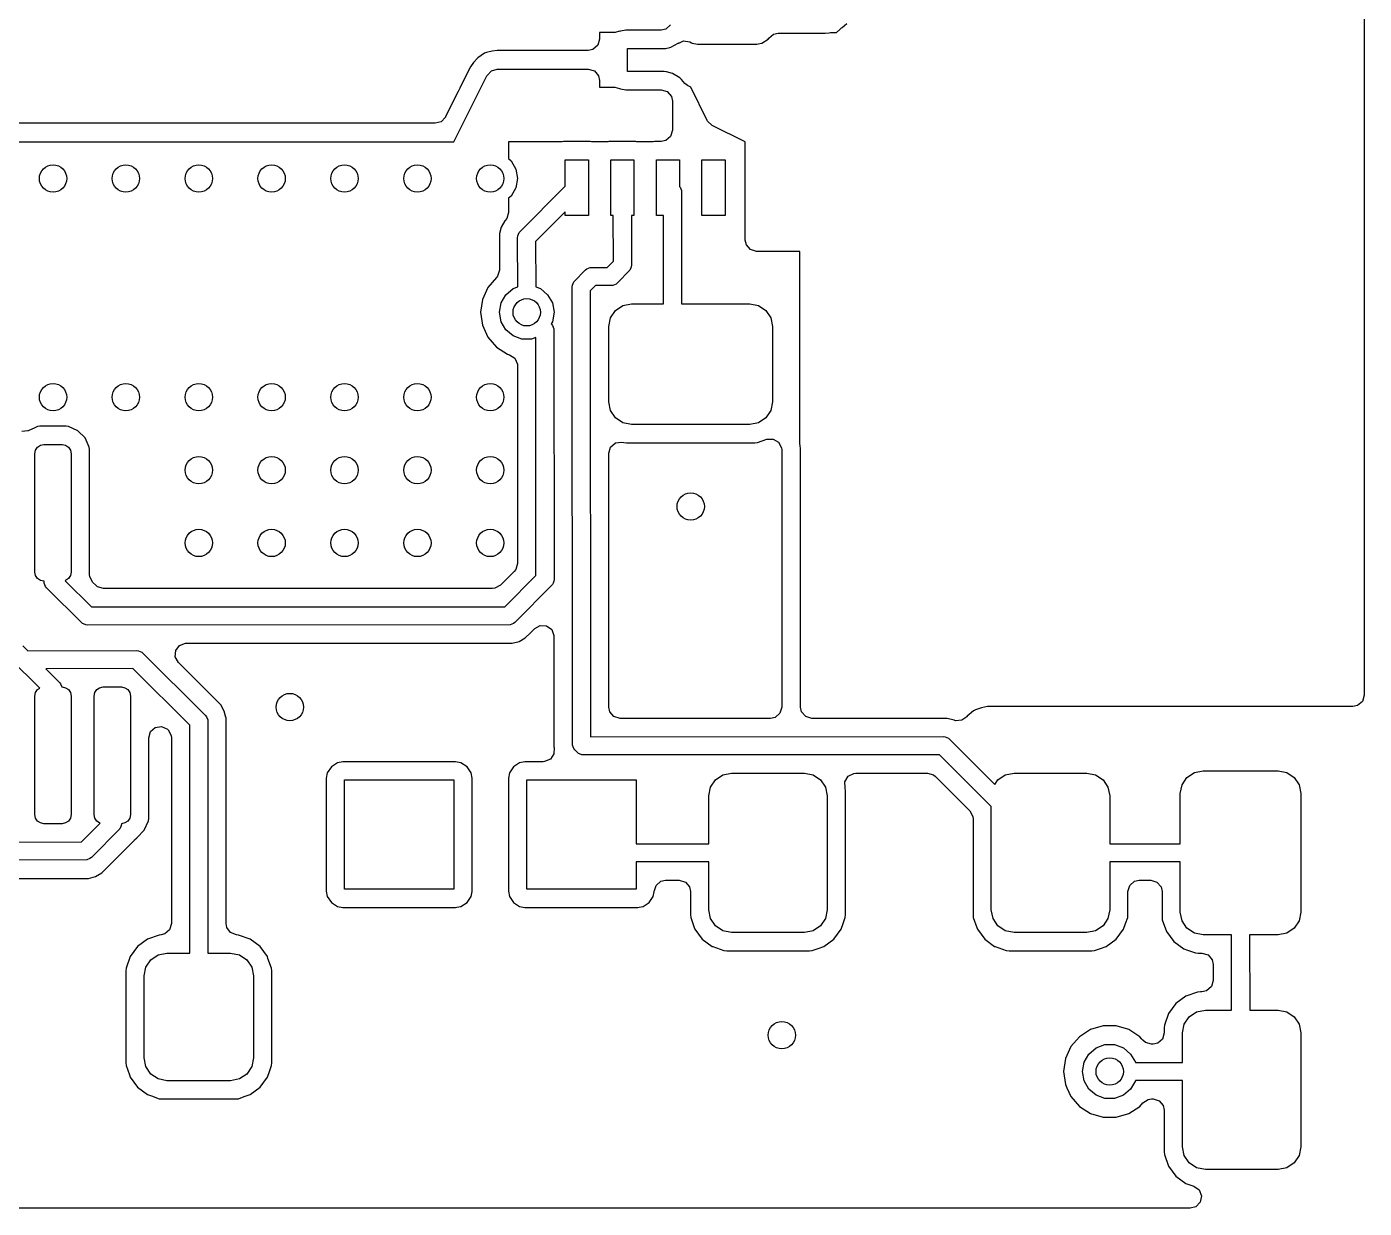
# Model space of a CAD drawing. Extents: x 162.5 to 216.5, y -91.5 to -65.5.
# Drawn here: x 178.11 to 192.79, y -91.5 to -78.54 of the extents above; entities that cross this region are included whole.
import ezdxf

# ---------------------------------------------------------------- set-up
doc = ezdxf.new("R2010")
doc.units = 0
doc.layers.add('BLACK', color=7, linetype='CONTINUOUS')

msp = doc.modelspace()

# ---------------------------------------------------------------- linework, layer by layer
at = {"layer": 'BLACK', "linetype": 'CONTINUOUS'}
for p, q in [((192.7945, -74.3295), (192.7945, -85.8705)), ((185.180315, -78.515665), (185.127511, -78.56142)), ((187.03578, -78.564218), (187.056778, -78.548668)), ((187.056347, -78.54804), (187.062076, -78.544104)), ((187.056778, -78.548668), (187.056347, -78.54804)), ((187.062076, -78.544104), (187.062085, -78.5441)), ((187.062085, -78.5441), (187.114889, -78.498345)), ((184.4, -78.6705), (184.380315, -78.737539)), ((184.568396, -78.6), (184.4, -78.6)), ((184.4, -78.6), (184.4, -78.6705)), ((184.570597, -78.59998), (184.568396, -78.6)), ((184.616866, -78.585497), (184.570597, -78.59998)), ((184.618289, -78.588932), (184.616866, -78.585497)), ((184.629573, -78.584257), (184.618289, -78.588932)), ((184.688047, -78.572626), (184.629573, -78.584257)), ((185.076, -78.572626), (184.688047, -78.572626)), ((185.127511, -78.56142), (185.076, -78.572626)), ((185.269265, -78.714876), (185.322131, -78.690715)), ((185.322131, -78.690715), (185.391292, -78.700637)), ((185.391292, -78.700637), (185.408706, -78.710345)), ((186.183031, -78.715867), (186.249352, -78.671552)), ((186.249352, -78.671552), (186.256663, -78.660609)), ((186.256663, -78.660609), (186.310275, -78.615805)), ((186.310275, -78.615805), (186.359766, -78.6055)), ((186.359766, -78.6055), (186.875991, -78.6055)), ((186.875991, -78.6055), (186.876, -78.6055)), ((186.876, -78.6055), (186.919684, -78.600803)), ((186.919683, -78.600803), (186.92054, -78.600711)), ((186.919684, -78.600803), (186.919683, -78.600803)), ((186.92054, -78.600711), (186.933796, -78.6)), ((186.933796, -78.6), (186.999998, -78.6)), ((186.999998, -78.6), (187, -78.6)), ((187, -78.599998), (187.03578, -78.564218)), ((187, -78.6), (187, -78.599998)), ((183.138475, -78.825998), (183.062845, -78.877425)), ((183.158898, -78.819222), (183.138475, -78.825998)), ((183.222228, -78.801834), (183.158898, -78.819222)), ((183.276631, -78.7945), (183.222228, -78.801834)), ((184.276, -78.7945), (183.276631, -78.7945)), ((184.327511, -78.783294), (184.276, -78.7945)), ((184.380315, -78.737539), (184.327511, -78.783294)), ((184.7078, -79.027126), (184.7078, -78.773126)), ((184.7078, -78.773126), (185.121075, -78.773126)), ((185.121075, -78.773126), (185.124267, -78.772431)), ((185.124267, -78.772431), (185.171174, -78.762228)), ((185.171174, -78.762228), (185.17119, -78.762224)), ((185.17119, -78.762224), (185.171195, -78.762223)), ((185.171195, -78.762223), (185.181373, -78.759736)), ((185.181373, -78.759736), (185.262085, -78.716726)), ((185.262085, -78.716726), (185.262092, -78.716719)), ((185.262092, -78.716719), (185.267827, -78.712782)), ((185.267827, -78.712782), (185.269265, -78.714876)), ((185.408706, -78.710345), (185.416969, -78.715867)), ((185.416969, -78.715867), (185.41697, -78.715867)), ((185.41697, -78.715867), (185.41697, -78.715868)), ((185.41697, -78.715868), (185.475447, -78.727499)), ((185.475447, -78.727499), (185.47545, -78.7275)), ((185.47545, -78.7275), (185.475452, -78.7275)), ((185.475452, -78.7275), (186.12455, -78.7275)), ((186.12455, -78.7275), (186.124551, -78.727499)), ((186.124551, -78.727499), (186.139368, -78.724552)), ((186.139368, -78.724552), (186.183029, -78.715868)), ((186.183029, -78.715868), (186.183029, -78.715867)), ((186.183029, -78.715867), (186.183031, -78.715867)), ((182.979951, -78.980587), (182.866138, -79.208212)), ((182.979957, -78.980575), (182.979951, -78.980587)), ((182.981912, -78.976663), (182.979957, -78.980575)), ((183.015259, -78.928583), (182.981912, -78.976663)), ((183.015264, -78.928578), (183.015259, -78.928583)), ((183.062845, -78.877425), (183.015264, -78.928578)), ((183.092807, -79.214387), (183.163756, -79.072489)), ((183.163756, -79.072489), (183.165727, -79.068546)), ((183.165727, -79.068546), (183.213314, -79.017387)), ((183.213314, -79.017387), (183.276636, -79)), ((183.276636, -79), (184.276, -79)), ((184.276, -79), (184.343039, -79.019685)), ((184.343039, -79.019685), (184.388794, -79.072489)), ((184.388794, -79.072489), (184.4, -79.124)), ((184.4, -79.124), (184.4, -79.2)), ((185.11078, -79.027126), (184.7078, -79.027126)), ((185.133897, -79.03045), (185.11078, -79.027126)), ((185.200935, -79.050135), (185.133897, -79.03045)), ((185.20094, -79.050137), (185.200935, -79.050135)), ((185.28075, -79.09478), (185.20094, -79.050137)), ((185.280752, -79.094782), (185.28075, -79.09478)), ((185.280754, -79.094783), (185.280752, -79.094782)), ((185.280756, -79.094785), (185.280754, -79.094783)), ((185.280757, -79.094786), (185.280756, -79.094785)), ((185.298339, -79.11273), (185.280757, -79.094786)), ((185.336875, -79.157203), (185.298339, -79.11273)), ((182.847118, -79.246253), (182.709239, -79.522011)), ((182.866138, -79.208212), (182.847118, -79.246253)), ((183.049943, -79.300115), (183.086188, -79.227625)), ((183.086188, -79.227625), (183.092807, -79.214387)), ((184.4, -79.2), (184.568019, -79.2)), ((184.568019, -79.2), (184.617018, -79.214387)), ((184.617018, -79.214387), (184.618289, -79.21132)), ((184.618289, -79.21132), (184.629566, -79.215991)), ((184.629566, -79.215991), (184.629569, -79.215993)), ((184.629569, -79.215993), (184.629572, -79.215993)), ((184.629572, -79.215993), (184.629573, -79.215994)), ((184.629573, -79.215994), (184.688047, -79.227625)), ((184.688047, -79.227625), (184.68805, -79.227626)), ((184.68805, -79.227626), (185.076, -79.227626)), ((185.076, -79.227626), (185.143039, -79.247311)), ((185.143039, -79.247311), (185.188794, -79.300115)), ((185.363549, -79.180315), (185.336875, -79.157203)), ((185.372311, -79.182887), (185.363549, -79.180315)), ((185.399999, -79.2), (185.372311, -79.182887)), ((185.4, -79.2), (185.399999, -79.2)), ((185.400001, -79.200001), (185.4, -79.2)), ((185.581515, -79.563029), (185.400001, -79.200001)), ((182.8, -79.8), (183.049943, -79.300115)), ((185.188794, -79.300115), (185.2, -79.351626)), ((185.2, -79.351626), (185.2, -79.670826)), ((182.65968, -79.577113), (182.596358, -79.5945)), ((182.707267, -79.525954), (182.65968, -79.577113)), ((182.709239, -79.522011), (182.707267, -79.525954)), ((185.585811, -79.570896), (185.581515, -79.563029)), ((185.636969, -79.618484), (185.585811, -79.570896)), ((182.596358, -79.5945), (172.524, -79.5945)), ((185.2, -79.670826), (185.180315, -79.737865)), ((185.999999, -79.799999), (185.636969, -79.618484)), ((172.050734, -79.8), (182.799999, -79.8)), ((182.799999, -79.8), (182.8, -79.8)), ((183.964838, -79.8), (183.4, -79.8)), ((183.4, -79.8), (183.4, -79.982147)), ((183.989031, -79.797617), (183.964838, -79.8)), ((184.003061, -79.794826), (183.989031, -79.797617)), ((184.003062, -79.794826), (184.003061, -79.794826)), ((184.296558, -79.794826), (184.003062, -79.794826)), ((184.296559, -79.794826), (184.296558, -79.794826)), ((184.310589, -79.797617), (184.296559, -79.794826)), ((184.334782, -79.8), (184.310589, -79.797617)), ((184.464964, -79.8), (184.334782, -79.8)), ((184.489157, -79.797617), (184.464964, -79.8)), ((184.503187, -79.794826), (184.489157, -79.797617)), ((184.503188, -79.794826), (184.503187, -79.794826)), ((184.796684, -79.794826), (184.503188, -79.794826)), ((184.796685, -79.794826), (184.796684, -79.794826)), ((184.810715, -79.797617), (184.796685, -79.794826)), ((184.834908, -79.8), (184.810715, -79.797617)), ((184.96509, -79.8), (184.834908, -79.8)), ((184.989283, -79.797617), (184.96509, -79.8)), ((185.003313, -79.794826), (184.989283, -79.797617)), ((185.076, -79.794826), (185.003313, -79.794826)), ((185.127511, -79.78362), (185.076, -79.794826)), ((185.180315, -79.737865), (185.127511, -79.78362)), ((186, -79.8), (185.999999, -79.799999)), ((186, -80.876), (186, -79.8)), ((183.4, -79.982147), (183.429813, -80.007164)), ((183.429813, -80.007164), (183.481908, -80.097394)), ((184.02281, -80.285976), (184.02281, -79.995326)), ((184.02281, -79.995326), (184.27681, -79.995326)), ((184.27681, -79.995326), (184.27681, -80.604926)), ((184.522936, -80.604926), (184.522936, -79.995326)), ((184.522936, -79.995326), (184.776936, -79.995326)), ((184.776936, -79.995326), (184.776936, -80.604926)), ((185.023062, -80.604926), (185.023062, -79.995326)), ((185.023062, -79.995326), (185.277062, -79.995326)), ((185.277062, -79.995326), (185.277062, -80.28709)), ((185.523188, -80.604926), (185.523188, -79.995326)), ((185.523188, -79.995326), (185.777188, -79.995326)), ((185.777188, -79.995326), (185.777188, -80.604926)), ((183.481908, -80.097394), (183.5, -80.2)), ((183.481908, -80.302606), (183.429813, -80.392836)), ((183.5, -80.2), (183.481908, -80.302606)), ((183.51685, -80.794382), (184.02281, -80.285976)), ((185.277062, -80.28709), (185.28315, -80.294509)), ((185.28315, -80.294509), (185.28315, -80.29451)), ((185.28315, -80.29451), (185.298082, -80.330558)), ((183.429813, -80.392836), (183.4, -80.417852)), ((183.4, -80.417852), (183.4, -80.573603)), ((185.298082, -80.330558), (185.299336, -81.574998)), ((183.4, -80.573603), (183.380315, -80.640642)), ((184.02281, -80.566845), (183.698219, -80.893005)), ((184.02281, -80.604926), (184.02281, -80.566845)), ((184.27681, -80.604926), (184.02281, -80.604926)), ((184.550609, -80.604926), (184.522936, -80.604926)), ((184.551719, -81.107403), (184.550609, -80.604926)), ((184.776936, -80.604926), (184.748732, -80.604926)), ((184.748732, -80.604926), (184.749936, -81.150064)), ((185.10026, -80.604926), (185.023062, -80.604926)), ((185.101237, -81.574998), (185.10026, -80.604926)), ((185.777188, -80.604926), (185.523188, -80.604926)), ((183.319695, -80.734997), (183.300981, -80.804841)), ((183.319976, -80.733948), (183.319695, -80.734997)), ((183.319979, -80.733943), (183.319976, -80.733948)), ((183.359532, -80.665434), (183.319979, -80.733943)), ((183.359538, -80.665426), (183.359532, -80.665434)), ((183.363681, -80.661284), (183.359538, -80.665426)), ((183.380315, -80.640642), (183.363681, -80.661284)), ((183.300981, -80.804841), (183.299497, -80.810378)), ((183.299497, -80.810378), (183.299497, -81.205153)), ((183.499997, -80.849939), (183.501918, -80.83043)), ((183.501235, -81.390434), (183.499997, -80.849939)), ((183.501918, -80.83043), (183.51685, -80.794382)), ((183.698219, -80.893005), (183.699359, -81.39065)), ((186.011206, -80.927511), (186, -80.876)), ((186.056961, -80.980315), (186.011206, -80.927511)), ((186.124, -81), (186.056961, -80.980315)), ((186.6, -81), (186.124, -81)), ((186.6, -83.112472), (186.6, -81)), ((184.244548, -81.204287), (184.259702, -81.191851)), ((184.259702, -81.191851), (184.29575, -81.176919)), ((184.29575, -81.176919), (184.485108, -81.175332)), ((184.485108, -81.175332), (184.551719, -81.107403)), ((184.743492, -81.180491), (184.733083, -81.205622)), ((184.748015, -81.169573), (184.743492, -81.180491)), ((184.749936, -81.150064), (184.748015, -81.169573)), ((183.269211, -81.286355), (183.174623, -81.395517)), ((183.279812, -81.272192), (183.269211, -81.286355)), ((183.299497, -81.205153), (183.279812, -81.272192)), ((184.101921, -81.370748), (184.116853, -81.3347)), ((184.116853, -81.3347), (184.244548, -81.204287)), ((184.733083, -81.205622), (184.595713, -81.345709)), ((183.174622, -81.395518), (183.114834, -81.526433)), ((183.174623, -81.395517), (183.174622, -81.395518)), ((183.318092, -81.566284), (183.370187, -81.476054)), ((183.370187, -81.476054), (183.45, -81.409082)), ((183.45, -81.409082), (183.501235, -81.390434)), ((183.699359, -81.39065), (183.75, -81.409082)), ((183.75, -81.409082), (183.829813, -81.476054)), ((183.829813, -81.476054), (183.881908, -81.566284)), ((184.1, -81.390257), (184.101921, -81.370748)), ((184.101921, -86.419509), (184.1, -81.390257)), ((184.355217, -81.374663), (184.298102, -81.432993)), ((184.298102, -81.432993), (184.299972, -86.326875)), ((184.544511, -81.373077), (184.355217, -81.374663)), ((184.580559, -81.358145), (184.544511, -81.373077)), ((184.595713, -81.345709), (184.580559, -81.358145)), ((183.114834, -81.526433), (183.094353, -81.66889)), ((183.3, -81.66889), (183.318092, -81.566284)), ((183.881908, -81.566284), (183.9, -81.66889)), ((184.573226, -81.648221), (184.654332, -81.594028)), ((184.654332, -81.594028), (184.750003, -81.574998)), ((184.750003, -81.574998), (185.101237, -81.574998)), ((185.299336, -81.574998), (186.050003, -81.574998)), ((186.050003, -81.574998), (186.145674, -81.594028)), ((186.145674, -81.594028), (186.22678, -81.648221)), ((183.094353, -81.66889), (183.114834, -81.811346)), ((183.318092, -81.771496), (183.3, -81.66889)), ((183.370187, -81.861726), (183.318092, -81.771496)), ((183.881908, -81.771496), (183.86803, -81.795532)), ((183.9, -81.66889), (183.881908, -81.771496)), ((184.500003, -81.824998), (184.519033, -81.729327)), ((184.519033, -81.729327), (184.573226, -81.648221)), ((186.22678, -81.648221), (186.280973, -81.729327)), ((186.280973, -81.729327), (186.300003, -81.824998)), ((183.114834, -81.811346), (183.174622, -81.942261)), ((183.45, -81.928698), (183.370187, -81.861726)), ((183.547906, -81.964332), (183.45, -81.928698)), ((183.86803, -81.795532), (183.870711, -81.79818)), ((183.870711, -81.79818), (183.883147, -81.813333)), ((183.883147, -81.813333), (183.898079, -81.849381)), ((183.898079, -81.849381), (183.9, -84.6)), ((184.500003, -82.649998), (184.500003, -81.824998)), ((186.300003, -81.824998), (186.300003, -82.649998)), ((183.174622, -81.942261), (183.174623, -81.942263)), ((183.174623, -81.942263), (183.268872, -82.051033)), ((183.268872, -82.051033), (183.389947, -82.128843)), ((183.652094, -81.964332), (183.547906, -81.964332)), ((183.700054, -81.946876), (183.652094, -81.964332)), ((183.701877, -84.556882), (183.700054, -81.946876)), ((183.389947, -82.128843), (183.410433, -82.134858)), ((183.410433, -82.134858), (183.46921, -82.172628)), ((183.46921, -82.172628), (183.498237, -82.236183)), ((183.498237, -82.236183), (183.4995, -82.253835)), ((183.4995, -82.253835), (183.4995, -82.597164)), ((183.4995, -82.597164), (183.5, -82.6)), ((183.5, -82.6), (183.4995, -82.602835)), ((183.4995, -82.602835), (183.4995, -83.397164)), ((184.519033, -82.745669), (184.500003, -82.649998)), ((186.300003, -82.649998), (186.280973, -82.745669)), ((184.573226, -82.826775), (184.519033, -82.745669)), ((186.280973, -82.745669), (186.22678, -82.826775)), ((178.198727, -82.936225), (178.127234, -82.967792)), ((178.230012, -82.922411), (178.198727, -82.936225)), ((178.255116, -82.9195), (178.230012, -82.922411)), ((178.255142, -82.919498), (178.255116, -82.9195)), ((178.544864, -82.919498), (178.255142, -82.919498)), ((178.569991, -82.922413), (178.544864, -82.919498)), ((178.672764, -82.967792), (178.569991, -82.922413)), ((184.654332, -82.880968), (184.573226, -82.826775)), ((184.750003, -82.899998), (184.654332, -82.880968)), ((186.050003, -82.899998), (184.750003, -82.899998)), ((186.145674, -82.880968), (186.050003, -82.899998)), ((186.22678, -82.826775), (186.145674, -82.880968)), ((178.125081, -82.968743), (178.055802, -82.977814)), ((178.127233, -82.967792), (178.125081, -82.968743)), ((178.127234, -82.967792), (178.127233, -82.967792)), ((178.752205, -83.047233), (178.672764, -82.967792)), ((178.797584, -83.150007), (178.752205, -83.047233)), ((184.520185, -83.147699), (184.572989, -83.101944)), ((184.572989, -83.101944), (184.642147, -83.092)), ((184.642147, -83.092), (184.664694, -83.097511)), ((184.664694, -83.097511), (184.665303, -83.097644)), ((184.665303, -83.097644), (184.695733, -83.100498)), ((184.695733, -83.100498), (184.695737, -83.100498)), ((184.695737, -83.100498), (186.104273, -83.100498)), ((186.104273, -83.100498), (186.128615, -83.098214)), ((186.128615, -83.098214), (186.134702, -83.097644)), ((186.134702, -83.097644), (186.235047, -83.062531)), ((186.235047, -83.062531), (186.304823, -83.058969)), ((186.304823, -83.058969), (186.365451, -83.093698)), ((186.365451, -83.093698), (186.397678, -83.155691)), ((178.199999, -83.219998), (178.207611, -83.18173)), ((178.199999, -84.519998), (178.199999, -83.219998)), ((178.207611, -83.18173), (178.229288, -83.149287)), ((178.229288, -83.149287), (178.261731, -83.12761)), ((178.261731, -83.12761), (178.299999, -83.119998)), ((178.299999, -83.119998), (178.499999, -83.119998)), ((178.499999, -83.119998), (178.538267, -83.12761)), ((178.538267, -83.12761), (178.57071, -83.149287)), ((178.57071, -83.149287), (178.592387, -83.18173)), ((178.592387, -83.18173), (178.599999, -83.219998)), ((178.599999, -83.219998), (178.599999, -84.519998)), ((178.797584, -83.150008), (178.797584, -83.150007)), ((178.797585, -83.15001), (178.797584, -83.150008)), ((178.800496, -83.175115), (178.797585, -83.15001)), ((178.800498, -83.175134), (178.800496, -83.175115)), ((178.800498, -84.544172), (178.800498, -83.175134)), ((184.5005, -83.214738), (184.520185, -83.147699)), ((184.5005, -84.947473), (184.5005, -83.214738)), ((186.397678, -83.155691), (186.4, -83.179573)), ((186.4, -83.179573), (186.4, -86.0005)), ((186.601682, -83.129891), (186.6, -83.112472)), ((186.60164, -83.129896), (186.601682, -83.129891)), ((186.602214, -83.135804), (186.60164, -83.129896)), ((186.604536, -83.159686), (186.602214, -83.135804)), ((186.6055, -83.179573), (186.604536, -83.159686)), ((186.6055, -83.179584), (186.6055, -83.179573)), ((186.6055, -86.0005), (186.6055, -83.179584)), ((183.4995, -83.397164), (183.5, -83.4)), ((183.5, -83.4), (183.4995, -83.402835)), ((183.4995, -83.402835), (183.4995, -84.197164)), ((183.4995, -84.197164), (183.5, -84.2)), ((183.5, -84.2), (183.4995, -84.202835)), ((183.4995, -84.202835), (183.4995, -84.424167)), ((183.4995, -84.424167), (183.479815, -84.491206)), ((178.207611, -84.558266), (178.199999, -84.519998)), ((178.229288, -84.590709), (178.207611, -84.558266)), ((178.592387, -84.558266), (178.57071, -84.590709)), ((178.599999, -84.519998), (178.592387, -84.558266)), ((178.803332, -84.570521), (178.800498, -84.544172)), ((178.836817, -84.631844), (178.803332, -84.570521)), ((183.463181, -84.511848), (183.311848, -84.663181)), ((183.360989, -84.900016), (183.701877, -84.556882)), ((183.479815, -84.491206), (183.463181, -84.511848)), ((178.261731, -84.612386), (178.229288, -84.590709)), ((178.299999, -84.619998), (178.261731, -84.612386)), ((178.301871, -84.619998), (178.299999, -84.619998)), ((178.30192, -84.639506), (178.301871, -84.619998)), ((178.316852, -84.675554), (178.30192, -84.639506)), ((178.329288, -84.690708), (178.316852, -84.675554)), ((178.724444, -85.083147), (178.329288, -84.690708)), ((178.538267, -84.612386), (178.532724, -84.613488)), ((178.532724, -84.613488), (178.823128, -84.901895)), ((178.57071, -84.590709), (178.538267, -84.612386)), ((178.868154, -84.663181), (178.836817, -84.631844)), ((178.888796, -84.679815), (178.868154, -84.663181)), ((178.955835, -84.6995), (178.888796, -84.679815)), ((183.224167, -84.6995), (178.955835, -84.6995)), ((183.250525, -84.696666), (183.224167, -84.6995)), ((183.311848, -84.663181), (183.250525, -84.696666)), ((183.883147, -84.655558), (183.470711, -85.070711)), ((183.889796, -84.639506), (183.883147, -84.655558)), ((183.898079, -84.619509), (183.889796, -84.639506)), ((183.9, -84.6), (183.898079, -84.619509)), ((178.823128, -84.901895), (183.360989, -84.900016)), ((184.499997, -84.950002), (184.5005, -84.947473)), ((184.499997, -85.775002), (184.499997, -84.950002)), ((178.735002, -85.08752), (178.724444, -85.083147)), ((178.760493, -85.098079), (178.735002, -85.08752)), ((178.780002, -85.1), (178.760493, -85.098079)), ((183.419509, -85.098079), (178.780002, -85.1)), ((183.455557, -85.083147), (183.419509, -85.098079)), ((183.470711, -85.070711), (183.455557, -85.083147)), ((183.64046, -85.184511), (183.687819, -85.137152)), ((183.687819, -85.137152), (183.749142, -85.103667)), ((183.749142, -85.103667), (183.818834, -85.108651)), ((183.818834, -85.108651), (183.874767, -85.150523)), ((183.874767, -85.150523), (183.899184, -85.215987)), ((179.788981, -85.325233), (179.854445, -85.300816)), ((179.854445, -85.300816), (179.863291, -85.3005)), ((179.863291, -85.3005), (183.43956, -85.3005)), ((183.43956, -85.3005), (183.439562, -85.3005)), ((183.439562, -85.3005), (183.515989, -85.280021)), ((183.515989, -85.280021), (183.584511, -85.24046)), ((183.584511, -85.24046), (183.64046, -85.184511)), ((183.899184, -85.215987), (183.8995, -85.224833)), ((183.8995, -85.224833), (183.8995, -86.439562)), ((178.067763, -85.327105), (178.12299, -85.381823)), ((178.12299, -85.381823), (179.318456, -85.379998)), ((179.318456, -85.379998), (179.337965, -85.381919)), ((179.337965, -85.381919), (179.374013, -85.396851)), ((179.374013, -85.396851), (180.070711, -86.090831)), ((179.742125, -85.450858), (179.747109, -85.381166)), ((179.77561, -85.512181), (179.742125, -85.450858)), ((179.747109, -85.381166), (179.788981, -85.325233)), ((178.253805, -85.79291), (177.927463, -85.46801)), ((179.275316, -85.578172), (178.320387, -85.57963)), ((178.320387, -85.57963), (178.470712, -85.729291)), ((179.900022, -86.200442), (179.275316, -85.578172)), ((180.24046, -85.977031), (179.77561, -85.512181)), ((178.470712, -85.729291), (178.483149, -85.744444)), ((178.483149, -85.744444), (178.497875, -85.779998)), ((178.200001, -85.880002), (178.207613, -85.841734)), ((178.200001, -87.180002), (178.200001, -85.880002)), ((178.207613, -85.841734), (178.22929, -85.809291)), ((178.22929, -85.809291), (178.253805, -85.79291)), ((178.497875, -85.779998), (178.497877, -85.780002)), ((178.497877, -85.780002), (178.500001, -85.780002)), ((178.500001, -85.780002), (178.538269, -85.787614)), ((178.538269, -85.787614), (178.570712, -85.809291)), ((178.570712, -85.809291), (178.592389, -85.841734)), ((178.592389, -85.841734), (178.600001, -85.880002)), ((178.600001, -85.880002), (178.600001, -87.180002)), ((178.85, -85.879998), (178.857612, -85.84173)), ((178.85, -87.179998), (178.85, -85.879998)), ((178.857612, -85.84173), (178.879289, -85.809287)), ((178.879289, -85.809287), (178.911732, -85.78761)), ((178.911732, -85.78761), (178.95, -85.779998)), ((178.95, -85.779998), (179.15, -85.779998)), ((179.15, -85.779998), (179.188268, -85.78761)), ((179.188268, -85.78761), (179.220711, -85.809287)), ((179.220711, -85.809287), (179.242388, -85.84173)), ((179.242388, -85.84173), (179.25, -85.879998)), ((179.25, -85.879998), (179.25, -87.179998)), ((184.5005, -85.77753), (184.499997, -85.775002)), ((184.5005, -86.0005), (184.5005, -85.77753)), ((192.7945, -85.8705), (192.774815, -85.937539)), ((180.280022, -86.045554), (180.24046, -85.977031)), ((184.511706, -86.052011), (184.5005, -86.0005)), ((186.4, -86.0005), (186.380315, -86.067539)), ((186.616706, -86.052011), (186.6055, -86.0005)), ((188.505237, -86.042397), (188.435517, -86.101575)), ((188.50524, -86.042395), (188.505237, -86.042397)), ((188.528212, -86.032188), (188.50524, -86.042395)), ((188.593674, -86.007772), (188.528212, -86.032188)), ((188.658146, -85.994947), (188.593674, -86.007772)), ((188.658151, -85.994947), (188.658146, -85.994947)), ((188.666997, -85.994631), (188.658151, -85.994947)), ((188.670665, -85.994565), (188.666997, -85.994631)), ((188.674329, -85.9945), (188.670665, -85.994565)), ((192.6705, -85.9945), (188.674329, -85.9945)), ((192.722011, -85.983294), (192.6705, -85.9945)), ((192.774815, -85.937539), (192.722011, -85.983294)), ((180.070711, -86.090831), (180.083147, -86.105985)), ((180.083147, -86.105985), (180.098079, -86.142033)), ((180.098079, -86.142033), (180.099587, -88.7)), ((180.294745, -86.100501), (180.280022, -86.045554)), ((180.3005, -86.12198), (180.294745, -86.100501)), ((180.3005, -86.780249), (180.3005, -86.12198)), ((184.557461, -86.104815), (184.511706, -86.052011)), ((184.6245, -86.1245), (184.557461, -86.104815)), ((186.276, -86.1245), (184.6245, -86.1245)), ((186.327511, -86.113294), (186.276, -86.1245)), ((186.380315, -86.067539), (186.327511, -86.113294)), ((186.662461, -86.104815), (186.616706, -86.052011)), ((186.7295, -86.1245), (186.662461, -86.104815)), ((188.21456, -86.1245), (186.7295, -86.1245)), ((188.214562, -86.1245), (188.21456, -86.1245)), ((188.290989, -86.144979), (188.214562, -86.1245)), ((188.29099, -86.144979), (188.290989, -86.144979)), ((188.298757, -86.147061), (188.29099, -86.144979)), ((188.308591, -86.150141), (188.298757, -86.147061)), ((188.378283, -86.145166), (188.308591, -86.150141)), ((188.430303, -86.106234), (188.378283, -86.145166)), ((188.430745, -86.106649), (188.430303, -86.106234)), ((188.433111, -86.104133), (188.430745, -86.106649)), ((188.434222, -86.103302), (188.433111, -86.104133)), ((188.435506, -86.101586), (188.434222, -86.103302)), ((188.435517, -86.101575), (188.435506, -86.101586)), ((179.450499, -86.336373), (179.470183, -86.269335)), ((179.470183, -86.269335), (179.522987, -86.22358)), ((179.522987, -86.22358), (179.592146, -86.213636)), ((179.592146, -86.213636), (179.655702, -86.242661)), ((179.655702, -86.242661), (179.66218, -86.248693)), ((179.66218, -86.248693), (179.663181, -86.249694)), ((179.663181, -86.249694), (179.696666, -86.311017)), ((179.696666, -86.311017), (179.6995, -86.337375)), ((179.901497, -88.7), (179.900022, -86.200442)), ((184.299972, -86.326875), (188.175, -86.325)), ((188.175, -86.325), (188.194509, -86.326921)), ((188.194509, -86.326921), (188.230557, -86.341853)), ((179.4505, -87.224863), (179.450499, -86.336373)), ((179.6995, -86.337375), (179.6995, -88.376853)), ((183.900431, -86.447636), (183.898869, -86.513262)), ((183.8995, -86.439562), (183.900532, -86.443412)), ((183.900561, -86.447619), (183.900431, -86.447636)), ((183.900532, -86.443412), (183.900451, -86.446788)), ((183.900451, -86.446788), (183.900561, -86.447619)), ((184.116853, -86.455557), (184.101921, -86.419509)), ((184.129289, -86.470711), (184.116853, -86.455557)), ((184.169442, -86.508147), (184.129289, -86.470711)), ((188.230557, -86.341853), (188.739122, -86.849257)), ((181.521767, -86.611134), (181.455445, -86.655449)), ((181.521768, -86.611133), (181.521767, -86.611134)), ((181.580245, -86.599502), (181.521768, -86.611133)), ((181.58025, -86.599502), (181.580245, -86.599502)), ((182.819746, -86.599502), (181.58025, -86.599502)), ((182.81975, -86.599502), (182.819746, -86.599502)), ((182.878227, -86.611133), (182.81975, -86.599502)), ((182.878228, -86.611134), (182.878227, -86.611133)), ((182.94455, -86.655449), (182.878228, -86.611134)), ((183.521771, -86.611138), (183.455449, -86.655453)), ((183.521772, -86.611137), (183.521771, -86.611138)), ((183.580249, -86.599506), (183.521772, -86.611137)), ((183.780757, -86.599506), (183.580249, -86.599506)), ((183.795478, -86.598629), (183.780757, -86.599506)), ((183.859707, -86.571125), (183.795478, -86.598629)), ((183.898869, -86.513262), (183.859707, -86.571125)), ((184.18, -86.51252), (184.169442, -86.508147)), ((184.205491, -86.523079), (184.18, -86.51252)), ((184.225, -86.525), (184.205491, -86.523079)), ((188.13175, -86.523109), (184.225, -86.525)), ((188.7, -87.090061), (188.13175, -86.523109)), ((181.411129, -86.721772), (181.399498, -86.780249)), ((181.41113, -86.721771), (181.411129, -86.721772)), ((181.455445, -86.655449), (181.41113, -86.721771)), ((182.988865, -86.721771), (182.94455, -86.655449)), ((182.988866, -86.721772), (182.988865, -86.721771)), ((183.000497, -86.780249), (182.988866, -86.721772)), ((183.411133, -86.721776), (183.399502, -86.780253)), ((183.411134, -86.721775), (183.411133, -86.721776)), ((183.455449, -86.655453), (183.411134, -86.721775)), ((185.673223, -86.798223), (185.754329, -86.74403)), ((185.754329, -86.74403), (185.85, -86.725)), ((185.85, -86.725), (186.65, -86.725)), ((186.65, -86.725), (186.745671, -86.74403)), ((186.745671, -86.74403), (186.826777, -86.798223)), ((187.094139, -86.820673), (187.12887, -86.760046)), ((187.12887, -86.760046), (187.190864, -86.727821)), ((187.190864, -86.727821), (187.214742, -86.7255)), ((187.214742, -86.7255), (187.999167, -86.7255)), ((187.999167, -86.7255), (188.066206, -86.745185)), ((188.066206, -86.745185), (188.086848, -86.761819)), ((188.086848, -86.761819), (188.463181, -87.138152)), ((188.773223, -86.798223), (188.854329, -86.74403)), ((188.854329, -86.74403), (188.95, -86.725)), ((188.95, -86.725), (189.75, -86.725)), ((189.75, -86.725), (189.845671, -86.74403)), ((189.845671, -86.74403), (189.926777, -86.798223)), ((190.794029, -86.854327), (190.848222, -86.773221)), ((190.848222, -86.773221), (190.929328, -86.719028)), ((190.929328, -86.719028), (191.024999, -86.699998)), ((191.024999, -86.699998), (191.849999, -86.699998)), ((191.849999, -86.699998), (191.94567, -86.719028)), ((191.94567, -86.719028), (192.026776, -86.773221)), ((192.026776, -86.773221), (192.080969, -86.854327)), ((180.3005, -88.376853), (180.3005, -86.780249)), ((181.399498, -86.780249), (181.399498, -88.019754)), ((181.599998, -88.000002), (181.599998, -86.800002)), ((181.599998, -86.800002), (182.799998, -86.800002)), ((182.799998, -86.800002), (182.799998, -88.000002)), ((183.000498, -86.780251), (183.000497, -86.780249)), ((183.000498, -86.780253), (183.000498, -86.780251)), ((183.000498, -86.780254), (183.000498, -86.780253)), ((183.000498, -88.01975), (183.000498, -86.780254)), ((183.399502, -86.780253), (183.399502, -88.019758)), ((183.600002, -88.000006), (183.600002, -86.800006)), ((183.600002, -86.800006), (184.800002, -86.800006)), ((184.800002, -86.800006), (184.800002, -87.501351)), ((185.6, -86.975), (185.61903, -86.879329)), ((185.61903, -86.879329), (185.673223, -86.798223)), ((186.826777, -86.798223), (186.88097, -86.879329)), ((186.88097, -86.879329), (186.9, -86.975)), ((187.097301, -86.88265), (187.094139, -86.820673)), ((187.096036, -86.882927), (187.097301, -86.88265)), ((187.097646, -86.8903), (187.096036, -86.882927)), ((187.1005, -86.92073), (187.097646, -86.8903)), ((187.1005, -88.279269), (187.1005, -86.92073)), ((188.739122, -86.849257), (188.773223, -86.798223)), ((189.926777, -86.798223), (189.98097, -86.879329)), ((189.98097, -86.879329), (190, -86.975)), ((190.774999, -86.949998), (190.794029, -86.854327)), ((192.080969, -86.854327), (192.099999, -86.949998)), ((185.6, -87.500609), (185.6, -86.975)), ((186.9, -86.975), (186.9, -88.225)), ((190, -86.975), (190, -87.501664)), ((190.774999, -87.500766), (190.774999, -86.949998)), ((192.099999, -86.949998), (192.099999, -88.249998)), ((178.207613, -87.21827), (178.200001, -87.180002)), ((178.600001, -87.180002), (178.592389, -87.21827)), ((178.857612, -87.218266), (178.85, -87.179998)), ((179.25, -87.179998), (179.242388, -87.218266)), ((188.463181, -87.138152), (188.496666, -87.199475)), ((188.496666, -87.199475), (188.4995, -87.225833)), ((188.7, -88.225), (188.7, -87.090061)), ((178.22929, -87.250713), (178.207613, -87.21827)), ((178.261733, -87.27239), (178.22929, -87.250713)), ((178.300001, -87.280002), (178.261733, -87.27239)), ((178.500001, -87.280002), (178.300001, -87.280002)), ((178.538269, -87.27239), (178.500001, -87.280002)), ((178.570712, -87.250713), (178.538269, -87.27239)), ((178.592389, -87.21827), (178.570712, -87.250713)), ((178.710849, -87.48006), (178.915909, -87.273216)), ((179.133147, -87.335554), (178.820706, -87.650713)), ((178.879289, -87.250709), (178.857612, -87.218266)), ((178.911732, -87.272386), (178.879289, -87.250709)), ((178.915909, -87.273216), (178.911732, -87.272386)), ((179.143161, -87.311378), (179.133147, -87.335554)), ((179.148079, -87.299506), (179.143161, -87.311378)), ((179.15, -87.279998), (179.148079, -87.299506)), ((179.188268, -87.272386), (179.15, -87.279998)), ((179.220711, -87.250709), (179.188268, -87.272386)), ((179.242388, -87.218266), (179.220711, -87.250709)), ((179.322765, -87.432204), (179.402206, -87.352763)), ((179.402206, -87.352763), (179.447585, -87.249989)), ((179.447585, -87.249989), (179.4505, -87.224863)), ((188.4995, -87.225833), (188.4995, -88.279269)), ((177.524636, -87.481829), (178.710849, -87.48006)), ((178.990455, -87.764513), (179.29046, -87.464508)), ((179.29046, -87.464508), (179.290463, -87.464501)), ((179.290463, -87.464501), (179.294899, -87.458722)), ((179.294899, -87.458722), (179.320579, -87.434389)), ((179.320579, -87.434389), (179.322763, -87.432204)), ((179.322763, -87.432204), (179.322765, -87.432204)), ((184.800002, -87.501351), (185.6, -87.500609)), ((190, -87.501664), (190.774999, -87.500766)), ((178.820706, -87.650713), (178.805552, -87.663149)), ((178.769504, -87.678081), (177.481546, -87.680002)), ((178.805552, -87.663149), (178.769504, -87.678081)), ((178.934506, -87.820462), (178.990455, -87.764513)), ((185.6, -87.698706), (184.800002, -87.699449)), ((184.800002, -87.699449), (184.800002, -88.000006)), ((185.6, -88.225), (185.6, -87.698706)), ((190.774999, -87.698867), (190, -87.699766)), ((190, -87.699766), (190, -88.225)), ((190.774999, -88.249998), (190.774999, -87.698867)), ((177.441986, -87.880502), (178.789555, -87.880502)), ((178.789555, -87.880502), (178.789557, -87.880502)), ((178.789557, -87.880502), (178.865984, -87.860023)), ((178.865984, -87.860023), (178.934506, -87.820462)), ((185.020187, -87.957467), (185.072991, -87.911712)), ((185.072991, -87.911712), (185.124502, -87.900506)), ((185.124502, -87.900506), (185.2755, -87.900506)), ((185.2755, -87.900506), (185.342539, -87.920191)), ((185.342539, -87.920191), (185.388294, -87.972995)), ((190.220185, -87.957459), (190.272989, -87.911704)), ((190.272989, -87.911704), (190.3245, -87.900498)), ((190.3245, -87.900498), (190.450499, -87.900498)), ((190.450499, -87.900498), (190.517538, -87.920183)), ((190.517538, -87.920183), (190.563293, -87.972987)), ((181.399498, -88.019754), (181.411129, -88.078231)), ((181.411129, -88.078231), (181.41113, -88.078232)), ((181.41113, -88.078232), (181.455445, -88.144554)), ((182.799998, -88.000002), (181.599998, -88.000002)), ((182.94455, -88.144554), (182.988865, -88.078233)), ((182.988865, -88.078233), (182.988865, -88.078231)), ((182.988865, -88.078231), (182.988866, -88.078231)), ((182.988866, -88.078231), (182.999552, -88.024506)), ((182.999552, -88.024506), (183.000498, -88.01975)), ((183.399502, -88.019758), (183.411133, -88.078235)), ((183.411133, -88.078235), (183.411134, -88.078236)), ((183.411134, -88.078236), (183.455449, -88.144558)), ((184.800002, -88.000006), (183.600002, -88.000006)), ((184.944554, -88.144558), (184.988869, -88.078237)), ((184.988869, -88.078237), (184.988869, -88.078235)), ((184.988869, -88.078235), (184.98887, -88.078235)), ((184.98887, -88.078235), (184.999123, -88.026687)), ((184.999123, -88.026687), (185.000502, -88.019754)), ((185.000502, -88.019747), (185.001099, -88.013694)), ((185.000502, -88.019754), (185.000502, -88.019747)), ((185.001099, -88.013694), (185.003604, -88.01394)), ((185.003604, -88.01394), (185.020187, -87.957467)), ((185.388294, -87.972995), (185.3995, -88.024506)), ((185.3995, -88.024506), (185.3995, -88.279269)), ((190.2005, -88.024498), (190.220185, -87.957459)), ((190.2005, -88.279269), (190.2005, -88.024498)), ((190.563293, -87.972987), (190.574499, -88.024498)), ((190.574499, -88.024498), (190.574499, -88.304267)), ((181.455445, -88.144554), (181.521767, -88.188869)), ((181.521767, -88.188869), (181.521768, -88.18887)), ((181.521768, -88.18887), (181.580245, -88.200501)), ((181.580245, -88.200501), (181.580248, -88.200502)), ((181.580248, -88.200502), (181.58025, -88.200502)), ((181.58025, -88.200502), (182.819748, -88.200502)), ((182.819748, -88.200502), (182.819749, -88.200501)), ((182.819749, -88.200501), (182.834566, -88.197554)), ((182.834566, -88.197554), (182.878227, -88.18887)), ((182.878227, -88.18887), (182.878227, -88.188869)), ((182.878227, -88.188869), (182.878229, -88.188869)), ((182.878229, -88.188869), (182.94455, -88.144554)), ((183.455449, -88.144558), (183.521771, -88.188873)), ((183.521771, -88.188873), (183.521772, -88.188874)), ((183.521772, -88.188874), (183.580249, -88.200505)), ((183.580249, -88.200505), (183.580252, -88.200506)), ((183.580252, -88.200506), (183.580254, -88.200506)), ((183.580254, -88.200506), (184.819752, -88.200506)), ((184.819752, -88.200506), (184.819753, -88.200505)), ((184.819753, -88.200505), (184.83457, -88.197558)), ((184.83457, -88.197558), (184.878231, -88.188874)), ((184.878231, -88.188874), (184.878231, -88.188873)), ((184.878231, -88.188873), (184.878233, -88.188873)), ((184.878233, -88.188873), (184.944554, -88.144558)), ((185.61903, -88.320671), (185.6, -88.225)), ((186.9, -88.225), (186.88097, -88.320671)), ((188.71903, -88.320671), (188.7, -88.225)), ((190, -88.225), (189.98097, -88.320671)), ((179.6995, -88.376853), (179.679815, -88.443892)), ((180.307388, -88.417607), (180.3005, -88.376853)), ((185.3995, -88.279269), (185.402353, -88.309699)), ((185.402353, -88.309699), (185.402353, -88.309701)), ((185.402353, -88.309701), (185.440112, -88.417607)), ((185.673223, -88.401777), (185.61903, -88.320671)), ((186.88097, -88.320671), (186.826777, -88.401777)), ((187.052793, -88.437882), (187.075219, -88.37379)), ((187.075219, -88.37379), (187.097646, -88.309701)), ((187.097646, -88.309699), (187.1005, -88.279269)), ((187.097646, -88.309701), (187.097646, -88.309699)), ((188.4995, -88.279269), (188.502353, -88.309699)), ((188.502353, -88.309699), (188.502353, -88.309701)), ((188.502353, -88.309701), (188.540112, -88.417607)), ((188.773223, -88.401777), (188.71903, -88.320671)), ((189.98097, -88.320671), (189.926777, -88.401777)), ((190.152793, -88.437882), (190.175219, -88.37379)), ((190.175219, -88.37379), (190.197646, -88.309701)), ((190.197646, -88.309699), (190.2005, -88.279269)), ((190.197646, -88.309701), (190.197646, -88.309699)), ((190.574499, -88.304267), (190.577352, -88.334697)), ((190.577352, -88.334697), (190.577352, -88.334699)), ((190.577352, -88.334699), (190.622205, -88.462878)), ((190.794029, -88.345669), (190.774999, -88.249998)), ((190.848222, -88.426775), (190.794029, -88.345669)), ((192.080969, -88.345669), (192.026776, -88.426775)), ((192.099999, -88.249998), (192.080969, -88.345669)), ((179.565298, -88.502353), (179.437119, -88.547206)), ((179.5653, -88.502353), (179.565298, -88.502353)), ((179.587079, -88.500311), (179.5653, -88.502353)), ((179.627011, -88.489647), (179.587079, -88.500311)), ((179.679815, -88.443892), (179.627011, -88.489647)), ((180.348013, -88.474453), (180.307388, -88.417607)), ((180.412921, -88.500311), (180.348013, -88.474453)), ((180.4347, -88.502353), (180.412921, -88.500311)), ((180.56288, -88.547206), (180.4347, -88.502353)), ((185.440112, -88.417607), (185.447207, -88.437882)), ((185.447207, -88.437882), (185.52785, -88.54715)), ((185.754329, -88.45597), (185.673223, -88.401777)), ((185.85, -88.475), (185.754329, -88.45597)), ((186.65, -88.475), (185.85, -88.475)), ((186.745671, -88.45597), (186.65, -88.475)), ((186.826777, -88.401777), (186.745671, -88.45597)), ((186.97215, -88.54715), (187.052793, -88.437882)), ((188.540112, -88.417607), (188.547207, -88.437882)), ((188.547207, -88.437882), (188.62785, -88.54715)), ((188.854329, -88.45597), (188.773223, -88.401777)), ((188.95, -88.475), (188.854329, -88.45597)), ((189.75, -88.475), (188.95, -88.475)), ((189.845671, -88.45597), (189.75, -88.475)), ((189.926777, -88.401777), (189.845671, -88.45597)), ((190.07215, -88.54715), (190.152793, -88.437882)), ((190.622205, -88.462878), (190.622206, -88.46288)), ((190.622206, -88.46288), (190.702849, -88.572148)), ((190.929328, -88.480968), (190.848222, -88.426775)), ((191.024999, -88.499998), (190.929328, -88.480968)), ((191.338162, -88.499998), (191.024999, -88.499998)), ((191.33877, -89.325), (191.338162, -88.499998)), ((191.849999, -88.499998), (191.536256, -88.499998)), ((191.536256, -88.499998), (191.536863, -89.325)), ((191.94567, -88.480968), (191.849999, -88.499998)), ((192.026776, -88.426775), (191.94567, -88.480968)), ((179.32785, -88.62785), (179.247207, -88.737117)), ((179.437117, -88.547207), (179.32785, -88.62785)), ((179.437119, -88.547206), (179.437117, -88.547207)), ((180.562882, -88.547207), (180.56288, -88.547206)), ((180.67215, -88.62785), (180.562882, -88.547207)), ((180.752793, -88.737118), (180.67215, -88.62785)), ((185.52785, -88.54715), (185.637118, -88.627793)), ((185.637118, -88.627793), (185.641471, -88.629316)), ((185.641471, -88.629316), (185.765299, -88.672646)), ((185.765299, -88.672646), (185.79573, -88.6755)), ((185.79573, -88.6755), (185.795734, -88.6755)), ((185.795734, -88.6755), (186.70427, -88.6755)), ((186.70427, -88.6755), (186.734699, -88.672646)), ((186.734699, -88.672646), (186.734701, -88.672646)), ((186.734701, -88.672646), (186.79879, -88.650219)), ((186.79879, -88.650219), (186.862882, -88.627793)), ((186.862882, -88.627793), (186.97215, -88.54715)), ((188.62785, -88.54715), (188.737118, -88.627793)), ((188.737118, -88.627793), (188.741471, -88.629316)), ((188.741471, -88.629316), (188.865299, -88.672646)), ((188.865299, -88.672646), (188.89573, -88.6755)), ((188.89573, -88.6755), (188.895734, -88.6755)), ((188.895734, -88.6755), (189.80427, -88.6755)), ((189.80427, -88.6755), (189.834699, -88.672646)), ((189.834699, -88.672646), (189.834701, -88.672646)), ((189.834701, -88.672646), (189.89879, -88.650219)), ((189.89879, -88.650219), (189.962882, -88.627793)), ((189.962882, -88.627793), (190.07215, -88.54715)), ((190.702849, -88.572148), (190.812117, -88.652791)), ((190.812117, -88.652791), (190.854844, -88.667742)), ((190.854844, -88.667742), (190.940298, -88.697644)), ((179.247206, -88.737119), (179.202353, -88.865298)), ((179.247207, -88.737117), (179.247206, -88.737119)), ((179.41903, -88.854329), (179.473223, -88.773223)), ((179.473223, -88.773223), (179.554329, -88.71903)), ((179.554329, -88.71903), (179.65, -88.7)), ((179.65, -88.7), (179.901497, -88.7)), ((180.099587, -88.7), (180.35, -88.7)), ((180.35, -88.7), (180.445671, -88.71903)), ((180.445671, -88.71903), (180.526777, -88.773223)), ((180.526777, -88.773223), (180.58097, -88.854329)), ((180.759912, -88.757463), (180.752793, -88.737118)), ((180.797646, -88.865298), (180.759912, -88.757463)), ((190.940298, -88.697644), (190.970729, -88.700498)), ((190.970729, -88.700498), (190.970733, -88.700498)), ((190.970733, -88.700498), (191.012999, -88.700498)), ((191.012999, -88.700498), (191.080038, -88.720183)), ((191.080038, -88.720183), (191.125793, -88.772987)), ((191.125793, -88.772987), (191.136999, -88.824498)), ((191.136999, -88.824498), (191.136999, -89.0005)), ((179.202353, -88.8653), (179.1995, -88.89573)), ((179.1995, -88.89573), (179.1995, -89.904269)), ((179.202353, -88.865298), (179.202353, -88.8653)), ((179.4, -88.95), (179.41903, -88.854329)), ((179.4, -89.85), (179.4, -88.95)), ((180.58097, -88.854329), (180.6, -88.95)), ((180.6, -88.95), (180.6, -89.85)), ((180.797646, -88.8653), (180.797646, -88.865298)), ((180.8005, -88.89573), (180.797646, -88.8653)), ((180.8005, -89.904269), (180.8005, -88.89573)), ((190.99573, -89.1245), (190.9653, -89.127353)), ((191.012999, -89.1245), (190.99573, -89.1245)), ((191.06451, -89.113294), (191.012999, -89.1245)), ((191.117314, -89.067539), (191.06451, -89.113294)), ((191.136999, -89.0005), (191.117314, -89.067539)), ((190.72785, -89.25285), (190.647207, -89.362117)), ((190.837117, -89.172207), (190.72785, -89.25285)), ((190.837119, -89.172206), (190.837117, -89.172207)), ((190.965298, -89.127353), (190.837119, -89.172206)), ((190.9653, -89.127353), (190.965298, -89.127353)), ((190.647206, -89.362119), (190.602353, -89.490298)), ((190.647207, -89.362117), (190.647206, -89.362119)), ((190.81903, -89.479329), (190.873223, -89.398223)), ((190.873223, -89.398223), (190.954329, -89.34403)), ((190.954329, -89.34403), (191.05, -89.325)), ((191.05, -89.325), (191.33877, -89.325)), ((191.536863, -89.325), (191.85, -89.325)), ((191.85, -89.325), (191.945671, -89.34403)), ((191.945671, -89.34403), (192.026777, -89.398223)), ((192.026777, -89.398223), (192.08097, -89.479329)), ((189.789949, -89.540045), (189.668873, -89.617856)), ((189.928036, -89.4995), (189.789949, -89.540045)), ((189.928039, -89.4995), (189.928036, -89.4995)), ((190.071961, -89.4995), (189.928039, -89.4995)), ((190.071963, -89.4995), (190.071961, -89.4995)), ((190.21005, -89.540045), (190.071963, -89.4995)), ((190.210051, -89.540046), (190.210049, -89.540045)), ((190.210049, -89.540045), (190.21005, -89.540045)), ((190.210053, -89.540047), (190.210051, -89.540046)), ((190.331128, -89.617857), (190.210053, -89.540047)), ((190.602353, -89.4903), (190.5995, -89.52073)), ((190.5995, -89.52073), (190.5995, -89.5755)), ((190.602353, -89.490298), (190.602353, -89.4903)), ((190.8, -89.575), (190.81903, -89.479329)), ((192.08097, -89.479329), (192.1, -89.575)), ((189.668873, -89.617856), (189.574623, -89.726626)), ((189.85, -89.740192), (189.947906, -89.704558)), ((189.947906, -89.704558), (190.052094, -89.704558)), ((190.052094, -89.704558), (190.15, -89.740192)), ((190.352515, -89.642539), (190.331128, -89.617857)), ((190.364788, -89.656703), (190.352515, -89.642539)), ((190.391462, -89.679815), (190.364788, -89.656703)), ((190.458501, -89.6995), (190.391462, -89.679815)), ((190.4755, -89.6995), (190.458501, -89.6995)), ((190.527011, -89.688294), (190.4755, -89.6995)), ((190.579815, -89.642539), (190.527011, -89.688294)), ((190.5995, -89.5755), (190.579815, -89.642539)), ((190.8, -89.90084), (190.8, -89.575)), ((192.1, -89.575), (192.1, -90.825)), ((179.41903, -89.945671), (179.4, -89.85)), ((180.6, -89.85), (180.58097, -89.945671)), ((189.514834, -89.857543), (189.494353, -90)), ((189.574622, -89.726628), (189.514834, -89.857543)), ((189.574623, -89.726626), (189.574622, -89.726628)), ((189.718092, -89.897394), (189.770187, -89.807164)), ((189.770187, -89.807164), (189.85, -89.740192)), ((190.15, -89.740192), (190.229813, -89.807164)), ((190.229813, -89.807164), (190.281908, -89.897394)), ((179.1995, -89.904269), (179.202353, -89.934699)), ((179.202353, -89.934699), (179.202353, -89.934701)), ((179.202353, -89.934701), (179.237939, -90.036396)), ((179.473223, -90.026777), (179.41903, -89.945671)), ((180.58097, -89.945671), (180.526777, -90.026777)), ((180.752793, -90.062882), (180.775219, -89.99879)), ((180.775219, -89.99879), (180.797646, -89.934701)), ((180.797646, -89.934699), (180.8005, -89.904269)), ((180.797646, -89.934701), (180.797646, -89.934699)), ((189.494353, -90), (189.514834, -90.142456)), ((189.7, -90), (189.718092, -89.897394)), ((189.718092, -90.102606), (189.7, -90)), ((190.281908, -89.897394), (190.282635, -89.901522)), ((190.282635, -89.901522), (190.8, -89.90084)), ((179.237939, -90.036396), (179.247207, -90.062882)), ((179.247207, -90.062882), (179.32785, -90.17215)), ((179.554329, -90.08097), (179.473223, -90.026777)), ((179.65, -90.1), (179.554329, -90.08097)), ((180.35, -90.1), (179.65, -90.1)), ((180.445671, -90.08097), (180.35, -90.1)), ((180.526777, -90.026777), (180.445671, -90.08097)), ((180.67215, -90.17215), (180.752793, -90.062882)), ((189.514834, -90.142456), (189.530984, -90.177818)), ((189.770187, -90.192836), (189.718092, -90.102606)), ((190.281908, -90.102606), (190.229813, -90.192836)), ((190.282433, -90.099627), (190.281908, -90.102606)), ((190.8, -90.098945), (190.282433, -90.099627)), ((190.8, -90.825), (190.8, -90.098945)), ((179.32785, -90.17215), (179.437118, -90.252793)), ((179.437118, -90.252793), (179.479845, -90.267744)), ((179.479845, -90.267744), (179.565299, -90.297646)), ((179.565299, -90.297646), (179.59573, -90.3005)), ((180.40427, -90.3005), (180.434699, -90.297646)), ((180.434699, -90.297646), (180.434701, -90.297646)), ((180.434701, -90.297646), (180.49879, -90.275219)), ((180.49879, -90.275219), (180.562882, -90.252793)), ((180.562882, -90.252793), (180.67215, -90.17215)), ((189.530984, -90.177818), (189.574623, -90.273373)), ((189.574623, -90.273373), (189.668872, -90.382143)), ((189.85, -90.259808), (189.770187, -90.192836)), ((189.947906, -90.295442), (189.85, -90.259808)), ((190.052094, -90.295442), (189.947906, -90.295442)), ((190.15, -90.259808), (190.052094, -90.295442)), ((190.229813, -90.192836), (190.15, -90.259808)), ((179.59573, -90.3005), (179.595734, -90.3005)), ((179.595734, -90.3005), (180.40427, -90.3005)), ((189.668872, -90.382143), (189.789947, -90.459953)), ((190.210053, -90.459953), (190.331128, -90.382143)), ((190.331128, -90.382143), (190.364788, -90.343296)), ((190.364788, -90.343296), (190.423567, -90.305523)), ((190.423567, -90.305523), (190.458501, -90.3005)), ((190.458501, -90.3005), (190.4755, -90.3005)), ((190.4755, -90.3005), (190.542539, -90.320185)), ((190.542539, -90.320185), (190.588294, -90.372989)), ((190.588294, -90.372989), (190.5995, -90.4245)), ((190.5995, -90.4245), (190.5995, -90.879269)), ((189.789947, -90.459953), (189.78995, -90.459954)), ((189.78995, -90.459954), (189.789949, -90.459954)), ((189.789949, -90.459954), (189.928036, -90.500499)), ((189.928036, -90.500499), (189.928038, -90.5005)), ((189.928038, -90.5005), (189.928039, -90.5005)), ((189.928039, -90.5005), (190.071962, -90.5005)), ((190.071962, -90.500499), (190.210053, -90.459953)), ((190.071962, -90.5005), (190.071962, -90.500499)), ((190.5995, -90.879269), (190.602353, -90.909699)), ((190.81903, -90.920671), (190.8, -90.825)), ((192.1, -90.825), (192.08097, -90.920671)), ((190.602353, -90.909699), (190.602353, -90.909701)), ((190.602353, -90.909701), (190.647206, -91.03788)), ((190.873223, -91.001777), (190.81903, -90.920671)), ((190.954329, -91.05597), (190.873223, -91.001777)), ((192.026777, -91.001777), (191.945671, -91.05597)), ((192.08097, -90.920671), (192.026777, -91.001777)), ((190.647206, -91.03788), (190.647207, -91.037882)), ((190.647207, -91.037882), (190.72785, -91.14715)), ((190.72785, -91.14715), (190.837118, -91.227793)), ((191.05, -91.075), (190.954329, -91.05597)), ((191.85, -91.075), (191.05, -91.075)), ((191.945671, -91.05597), (191.85, -91.075)), ((190.837118, -91.227793), (190.86924, -91.239033)), ((190.86924, -91.239033), (190.924755, -91.258459)), ((190.924755, -91.258459), (190.981531, -91.299181)), ((190.981531, -91.299181), (191.007278, -91.364134)), ((190.993821, -91.432695), (190.945434, -91.483098)), ((191.007278, -91.364134), (190.993821, -91.432695)), ((190.8838, -91.4995), (170.258676, -91.4995)), ((190.945434, -91.483098), (190.8838, -91.4995))]:
    msp.add_line(p, q, dxfattribs=at)
at = {"layer": 'BLACK'}
for centre in [(178.4, -80.2), (179.2, -80.2), (180, -80.2), (180.8, -80.2), (181.6, -80.2), (182.4, -80.2), (183.2, -80.2), (183.6, -81.66889), (178.399999, -82.600001), (179.199999, -82.599999), (180, -82.6), (180.799999, -82.599999), (181.6, -82.6), (182.4, -82.6), (183.2, -82.6), (179.999999, -83.399999), (180.8, -83.4), (181.599999, -83.399999), (182.4, -83.4), (183.2, -83.4), (185.4, -83.8), (179.999999, -84.199999), (180.8, -84.2), (181.599999, -84.199999), (182.4, -84.2), (183.2, -84.2), (181, -86), (186.4, -89.6), (190, -90)]:
    msp.add_circle(centre, 0.15, dxfattribs=at)

doc.saveas('drawing.dxf')
